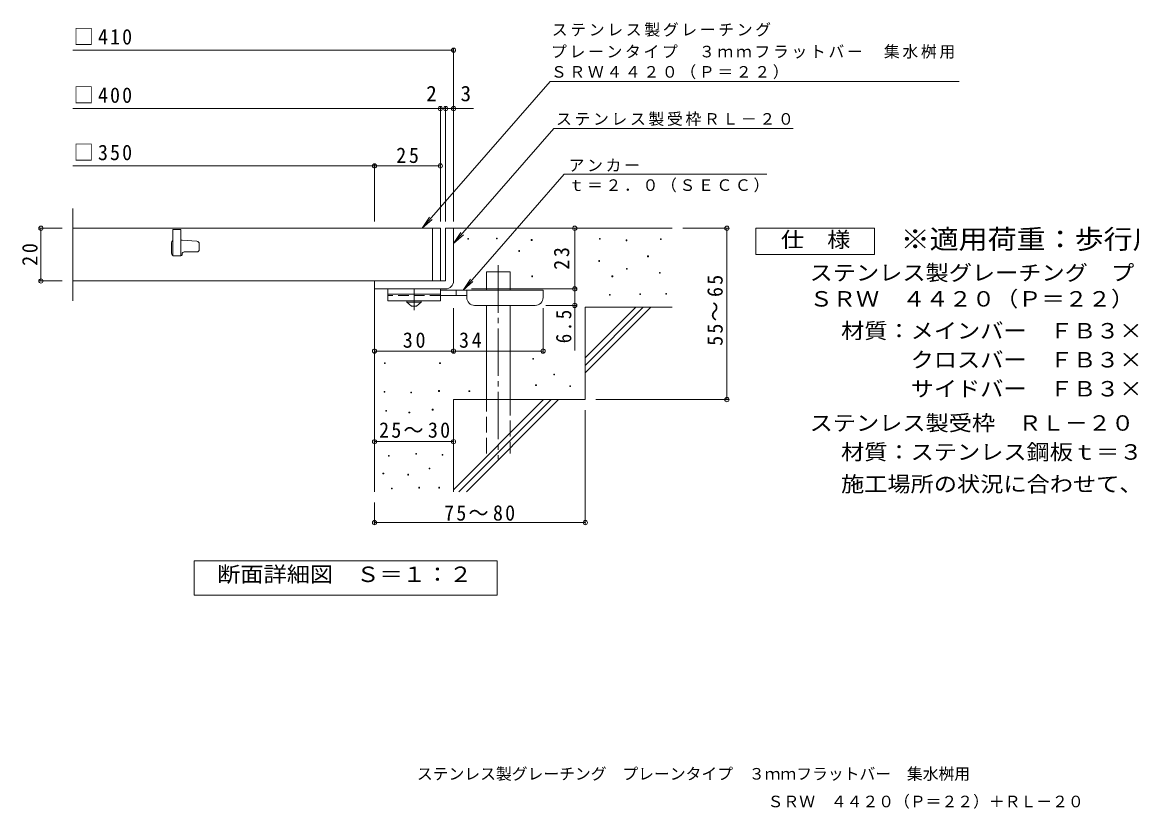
# Model space of a CAD drawing. Units: millimetres on the paper, enlarged 10 times, with parts at other scales. Extents: x -1607 to 1591, y -1376 to 1090.
# Drawn here: x -1607 to 499, y -1376 to 117 of the extents above; entities that cross this region are included whole.
import ezdxf
from ezdxf.enums import TextEntityAlignment as Align

# ---------------------------------------------------------------- set-up
doc = ezdxf.new("R2010")
doc.units = ezdxf.units.MM
doc.header["$LTSCALE"] = 10
doc.header["$PDMODE"] = 32
doc.header["$PDSIZE"] = 8
for name, pattern in [('CHAIN1', [8, 5, -1, 1, -1]), ('CHAIN2', [12, 9, -1, 1, -1]), ('DASHED2', [3, 2, -1]), ('DASHED3', [4, 3, -1])]:
    doc.linetypes.add(name, pattern=pattern)
for name, color, linetype, lineweight in [('D-0', 7, 'Continuous', 9), ('D-1', 2, 'Continuous', 9), ('D-2', 3, 'Continuous', 9), ('D-4', 7, 'Continuous', 9), ('D-5', 7, 'Continuous', 9), ('D-6', 6, 'Continuous', 9), ('D-9', 4, 'Continuous', 9)]:
    doc.layers.add(name, color=color, linetype=linetype, lineweight=lineweight)
doc.layers.add('F-5_F-5ﾚｲﾔ', color=7, linetype='Continuous')
doc.styles.add('ＭＳ ゴシック', font='')
doc.styles.get('ＭＳ ゴシック').set_extended_font_data('MS Gothic')

msp = doc.modelspace()

# ---------------------------------------------------------------- linework, layer by layer
at = {"layer": 'D-0'}
for points in [[(-761.23, -295.08), (-761.23, -293.58), (-759.73, -293.58), (-759.73, -295.08)], [(-707.09, -294.41), (-707.09, -292.91), (-705.59, -292.91), (-705.59, -294.41)], [(-511.51, -295.08), (-511.51, -293.58), (-510.01, -293.58), (-510.01, -295.08)], [(-395.79, -295.76), (-395.79, -294.26), (-394.29, -294.26), (-394.29, -295.76)], [(-640.77, -297.11), (-640.77, -295.61), (-639.27, -295.61), (-639.27, -297.11)], [(-460.76, -297.79), (-460.76, -296.29), (-459.26, -296.29), (-459.26, -297.79)], [(-664.46, -318.09), (-664.46, -316.59), (-662.96, -316.59), (-662.96, -318.09)], [(-512.87, -337.04), (-512.87, -335.54), (-511.37, -335.54), (-511.37, -337.04)], [(-420.15, -328.24), (-420.15, -326.74), (-418.65, -326.74), (-418.65, -328.24)], [(-460.08, -351.93), (-460.08, -350.43), (-458.58, -350.43), (-458.58, -351.93)], [(-397.82, -359.37), (-397.82, -357.87), (-396.32, -357.87), (-396.32, -359.37)], [(-640.09, -366.14), (-640.09, -364.64), (-638.59, -364.64), (-638.59, -366.14)], [(-487.83, -366.14), (-487.83, -364.64), (-486.33, -364.64), (-486.33, -366.14)], [(-492.56, -401.33), (-492.56, -399.83), (-491.06, -399.83), (-491.06, -401.33)], [(-435.04, -399.98), (-435.04, -398.48), (-433.54, -398.48), (-433.54, -399.98)], [(-385.64, -399.3), (-385.64, -397.8), (-384.14, -397.8), (-384.14, -399.3)], [(-638.06, -522.47), (-638.06, -520.97), (-636.56, -520.97), (-636.56, -522.47)], [(-919.38, -530.68), (-919.38, -529.18), (-917.88, -529.18), (-917.88, -530.68)], [(-814.7, -530.68), (-814.7, -529.18), (-813.2, -529.18), (-813.2, -530.68)], [(-598.14, -552.25), (-598.14, -550.75), (-596.64, -550.75), (-596.64, -552.25)], [(-920.14, -585.11), (-920.14, -583.61), (-918.64, -583.61), (-918.64, -585.11)], [(-869.51, -586.63), (-869.51, -585.13), (-868.01, -585.13), (-868.01, -586.63)], [(-816.6, -583.59), (-816.6, -582.09), (-815.1, -582.09), (-815.1, -583.59)], [(-759.19, -584.07), (-759.19, -582.57), (-757.69, -582.57), (-757.69, -584.07)], [(-632.65, -572.55), (-632.65, -571.05), (-631.15, -571.05), (-631.15, -572.55)], [(-567.68, -574.58), (-567.68, -573.08), (-566.18, -573.08), (-566.18, -574.58)], [(-917.1, -621.28), (-917.1, -619.78), (-915.6, -619.78), (-915.6, -621.28)], [(-872.94, -624.32), (-872.94, -622.82), (-871.44, -622.82), (-871.44, -624.32)], [(-828.78, -618.99), (-828.78, -617.49), (-827.28, -617.49), (-827.28, -618.99)], [(-911.77, -706.55), (-911.77, -705.05), (-910.27, -705.05), (-910.27, -706.55)], [(-859.99, -702.74), (-859.99, -701.24), (-858.49, -701.24), (-858.49, -702.74)], [(-810.13, -704.64), (-810.13, -703.14), (-808.63, -703.14), (-808.63, -704.64)], [(-834.87, -730.53), (-834.87, -729.03), (-833.37, -729.03), (-833.37, -730.53)], [(-922.42, -740.04), (-922.42, -738.54), (-920.92, -738.54), (-920.92, -740.04)], [(-875.22, -742.33), (-875.22, -740.83), (-873.72, -740.83), (-873.72, -742.33)], [(-906.06, -768.59), (-906.06, -767.09), (-904.56, -767.09), (-904.56, -768.59)], [(-854.28, -767.07), (-854.28, -765.57), (-852.78, -765.57), (-852.78, -767.07)], [(-816.22, -767.07), (-816.22, -765.57), (-814.72, -765.57), (-814.72, -767.07)]]:
    msp.add_lwpolyline(points, close=True, dxfattribs=at)
at = {"layer": 'D-1'}
for p, q in [((-803.36, -274.13), (-803.36, -374.13)), ((-803.36, -274.13), (-788.36, -274.13)), ((-788.36, -374.13), (-788.36, -274.13)), ((-803.36, -374.13), (-938.36, -374.13)), ((-938.36, -389.13), (-938.36, -374.13)), ((-938.36, -389.13), (-808.36, -389.13)), ((-808.36, -389.13), (-803.36, -389.13))]:
    msp.add_line(p, q, dxfattribs=at)
msp.add_arc((-803.36, -374.13), 15, 270, 0, dxfattribs=at)
at = {"layer": 'D-2'}
for p, q in [((-1511.03, -411.63), (-1511.03, -236.63)), ((-813.36, -274.13), (-1511.03, -274.13)), ((-1305.86, -276.63), (-1305.86, -326.63)), ((-828.36, -274.13), (-828.36, -374.13)), ((-813.36, -274.13), (-813.36, -374.13)), ((-1323.36, -301.63), (-1323.36, -321.63)), ((-1303.55, -296.63), (-1305.86, -296.63)), ((-1303.17, -296.65), (-1275.47, -298.78)), ((-1270.86, -314.13), (-1270.86, -303.76)), ((-1320.86, -326.63), (-1305.86, -326.63)), ((-1299.61, -319.13), (-1275.86, -319.13)), ((-813.36, -374.13), (-1511.03, -374.13))]:
    msp.add_line(p, q, dxfattribs=at)
msp.add_lwpolyline([(-1305.86, -276.63), (-1320.86, -276.63), (-1320.86, -326.63)], dxfattribs=at)
for centre, radius, start, end in [((-1318.36, -301.63), 5, 120.0009, 180), ((-1303.55, -301.63), 5, 85.60144, 89.99998), ((-1275.86, -314.13), 5, 270, 0), ((-1275.86, -303.76), 5, 0, 85.60141), ((-1318.36, -321.63), 5, 180, 270), ((-1307.11, -322.88), 3.75, 270, 0), ((-1299.61, -322.88), 3.75, 90, 180)]:
    msp.add_arc(centre, radius, start, end, dxfattribs=at)
at = {"layer": 'D-4'}
for p, q in [((-1511.03, 63.73), (-788.36, 63.73)), ((-788.36, -261.18), (-788.36, 66.73)), ((-1511.03, -46.96), (-813.36, -46.96)), ((-813.36, -261.18), (-813.36, -43.96)), ((-813.36, -46.96), (-808.36, -46.96)), ((-808.36, -46.96), (-750.7, -46.96)), ((-803.36, -261.18), (-803.36, -43.96)), ((-1511.03, -155.72), (-938.36, -155.72)), ((-938.36, -261.18), (-938.36, -152.71)), ((-938.36, -155.72), (-813.36, -155.72)), ((-1574.43, -274.13), (-1531.03, -274.13)), ((-1571.43, -274.13), (-1571.43, -374.13)), ((-558.39, -389.13), (-558.39, -274.13)), ((-266.6, -274.13), (-353.36, -274.13)), ((-269.6, -274.13), (-269.6, -599.13)), ((-1574.43, -374.13), (-1531.03, -374.13)), ((-754.35, -389.13), (-555.39, -389.13)), ((-558.39, -389.13), (-558.39, -505.88)), ((-555.39, -420.63), (-613.35, -420.63)), ((-788.35, -510.24), (-788.35, -425.63)), ((-618.35, -510.24), (-618.35, -425.63)), ((-266.6, -599.13), (-518.36, -599.13)), ((-538.36, -835.49), (-538.36, -619.13)), ((-938.36, -678.89), (-788.36, -678.89)), ((-938.36, -835.49), (-938.36, -794.13)), ((-938.36, -832.49), (-538.36, -832.49))]:
    msp.add_line(p, q, dxfattribs=at)
msp.add_lwpolyline([(-938.35, -507.24), (-788.35, -507.24), (-618.35, -507.24)], dxfattribs=at)
for p in [(-788.36, 63.73), (-813.36, -46.96), (-803.36, -46.96), (-788.36, -46.96), (-938.36, -155.72), (-813.36, -155.72), (-1571.43, -274.13), (-558.39, -274.13), (-269.6, -274.13), (-1571.43, -374.13), (-558.39, -389.13), (-558.39, -420.63), (-938.35, -507.24), (-788.35, -507.24), (-618.35, -507.24), (-269.6, -599.13), (-938.36, -678.89), (-788.36, -678.89), (-938.36, -832.49), (-538.36, -832.49)]:
    msp.add_point(p, dxfattribs=at)
at = {"layer": 'D-5'}
for p, q in [((-605.1, 4.48), (-89.85, 4.48)), ((-89.85, 4.48), (171.06, 4.48)), ((-598.27, -84.9), (-143.67, -84.9)), ((-578.66, -171.52), (-770.24, -391.63)), ((-578.66, -171.52), (-193.89, -171.52)), ((-847.59, -274.13), (-828.86, -257.58)), ((-788.36, -303.3), (-774.55, -282.46)), ((-770.24, -391.63), (-756.43, -370.79)), ((-770.24, -391.63), (-751.5, -375.08))]:
    msp.add_line(p, q, dxfattribs=at)
for points in [[(-605.1, 4.48), (-847.59, -274.13), (-833.78, -253.3)], [(-598.27, -84.9), (-788.36, -303.3), (-769.62, -286.74)]]:
    msp.add_lwpolyline(points, dxfattribs=at)
for points in [[(-214.79, -324.13), (-214.79, -274.13), (10.21, -274.13), (10.21, -324.13)], [(-1280.35, -970.08), (-1280.35, -905.08), (-705.35, -905.08), (-705.35, -970.08)]]:
    msp.add_lwpolyline(points, close=True, dxfattribs=at)
at = {"layer": 'D-6'}
for p, q in [((-788.36, -274.13), (-373.36, -274.13)), ((-726.07, -391.63), (-726.07, -356.63)), ((-726.07, -356.63), (-681.06, -356.63)), ((-681.06, -391.63), (-681.06, -356.63)), ((-938.36, -389.13), (-938.36, -774.13)), ((-726.07, -599.13), (-726.07, -420.63)), ((-681.06, -599.13), (-681.06, -420.63)), ((-538.36, -520.14), (-442.35, -424.13)), ((-538.36, -424.13), (-373.36, -424.13)), ((-538.36, -534.29), (-428.21, -424.13)), ((-538.36, -424.13), (-538.36, -599.13)), ((-538.36, -548.43), (-414.07, -424.13)), ((-788.36, -599.13), (-788.36, -774.13)), ((-788.36, -599.13), (-538.36, -599.13)), ((-788.36, -770.14), (-617.35, -599.13)), ((-778.21, -774.13), (-603.21, -599.13)), ((-764.07, -774.13), (-589.07, -599.13))]:
    msp.add_line(p, q, dxfattribs=at)
at = {"layer": 'D-6', "linetype": 'CHAIN2'}
msp.add_line((-703.56, -344.32), (-703.56, -712.47), dxfattribs=at)
at = {"layer": 'D-6', "linetype": 'DASHED3'}
for p, q in [((-726.07, -701.63), (-726.07, -599.13)), ((-681.06, -599.13), (-681.06, -701.63))]:
    msp.add_line(p, q, dxfattribs=at)
at = {"layer": 'D-9', "color": 3}
for p, q in [((-913.35, -389.13), (-913.35, -411.63)), ((-813.35, -389.13), (-913.35, -389.13)), ((-813.35, -399.13), (-913.35, -399.13)), ((-813.35, -389.13), (-813.35, -411.63)), ((-813.35, -411.63), (-913.35, -411.63))]:
    msp.add_line(p, q, dxfattribs=at)
at = {"layer": 'D-9', "linetype": 'CHAIN1'}
msp.add_line((-863.35, -429.37), (-863.35, -389.13), dxfattribs=at)
at = {"layer": 'D-9'}
for p, q in [((-618.35, -391.63), (-813.35, -391.63)), ((-783.35, -401.63), (-783.35, -391.63)), ((-763.35, -405.63), (-763.35, -391.63)), ((-618.35, -405.63), (-618.35, -391.63)), ((-763.32, -401.63), (-813.35, -401.63)), ((-748.35, -420.63), (-633.35, -420.63))]:
    msp.add_line(p, q, dxfattribs=at)
at = {"layer": 'D-9', "color": 3, "linetype": 'DASHED2'}
msp.add_line((-813.35, -401.63), (-913.35, -401.63), dxfattribs=at)
at = {"layer": 'D-9', "color": 2}
for p, q in [((-877.1, -414.13), (-877.1, -411.63)), ((-877.1, -414.13), (-868.35, -421.63)), ((-877.1, -414.13), (-849.6, -414.13)), ((-858.35, -421.63), (-849.6, -414.13)), ((-849.6, -414.13), (-849.6, -411.63)), ((-868.35, -421.63), (-858.35, -421.63))]:
    msp.add_line(p, q, dxfattribs=at)
at = {"layer": 'D-9'}
for centre, start, end in [((-748.35, -405.63), 180, 270), ((-633.35, -405.63), 270, 0)]:
    msp.add_arc(centre, 15, start, end, dxfattribs=at)

# ---------------------------------------------------------------- texts
at = {"layer": 'D-4', "color": 2, "style": 'ＭＳ ゴシック'}
for s, p in [('2', (-840.2, -41.96)), ('3', (-775.06, -41.96))]:
    msp.add_text(s, height=29.33, dxfattribs=at).set_placement(p, align=Align.BOTTOM_LEFT)
at = {"layer": 'D-4', "color": 2, "char_height": 29.33, "attachment_point": 7, "style": 'ＭＳ ゴシック'}
for s, insert in [('\\T1.21;\\W0.95;□410', (-1509.16, 73.73)), ('\\T1.21;\\W0.95;□400', (-1509.16, -36.96)), ('\\T1.21;\\W0.95;□350', (-1509.16, -145.72)), ('\\T1.27;\\W0.95;25', (-897.11, -150.72)), ('\\T1.27;\\W0.95;30', (-884.6, -501.24)), ('\\T1.27;\\W0.95;34', (-777.98, -501.24)), ('\\T1.22;\\W0.95;25～30', (-929.61, -671.98)), ('\\T1.22;\\W0.95;75～80', (-806.23, -829.22))]:
    msp.add_mtext(s, dxfattribs=dict(at, insert=insert))
at = {"layer": 'D-4', "color": 2, "char_height": 29.33, "attachment_point": 7, "rotation": 90, "style": 'ＭＳ ゴシック'}
for s, insert in [('\\T1.27;\\W0.95;20', (-1577.43, -345.38)), ('\\T1.27;\\W0.95;23', (-568.39, -352.88)), ('\\T1.22;\\W0.95;55～65', (-277.2, -497.14)), ('\\T1.27;\\W0.9;6.5', (-564.39, -492.33))]:
    msp.add_mtext(s, dxfattribs=dict(at, insert=insert))
at = {"layer": 'D-5', "color": 3, "style": 'ＭＳ ゴシック', "width": 1.1}
msp.add_text('※適用荷重：歩行用', height=36.66, dxfattribs=at).set_placement((60.21, -324.13), align=Align.BOTTOM_LEFT)
at = {"layer": 'D-5', "color": 2, "style": 'ＭＳ ゴシック', "width": 1.1}
for s, p in [('仕\u3000様', (-167.29, -319.13)), ('ステンレス製グレーチング\u3000プレーンタイプ\u3000３ｍｍフラットバー\u3000集水桝用', (-112.7, -382.05)), ('ＳＲＷ\u3000４４２０（Ｐ＝２２）', (-112.7, -431.51)), ('材質：メインバー\u3000ＦＢ３×２０（ＳＵＳ３０４）', (-52.99, -492.06)), ('\u3000\u3000\u3000クロスバー\u3000ＦＢ３×１０（ＳＵＳ３０４）', (-52.99, -547.06)), ('\u3000\u3000\u3000サイドバー\u3000ＦＢ３×２０（ＳＵＳ３０４）', (-52.99, -602.06)), ('ステンレス製受枠\u3000ＲＬ－２０（四方枠）', (-112.7, -667.05)), ('材質：ステンレス鋼板ｔ＝３．０（ＳＵＳ３０４）', (-52.99, -722.05)), ('施工場所の状況に合わせて、アンカーをプライヤー等で折り曲げてご使用ください。', (-52.99, -782.9)), ('断面詳細図\u3000Ｓ＝１：２', (-1236.93, -954.1))]:
    msp.add_text(s, height=29.33, dxfattribs=at).set_placement(p, align=Align.BOTTOM_LEFT)
at = {"layer": 'D-5', "char_height": 21.99, "attachment_point": 7, "style": 'ＭＳ ゴシック'}
for s, insert in [('\\T1.17;ステンレス製グレーチング', (-601.78, 89.15)), ('\\T1.17;プレーンタイプ\u3000３ｍｍフラットバー\u3000集水桝用', (-603.33, 47.49)), ('\\T1.17;ＳＲＷ４４２０（Ｐ＝２２）', (-603.55, 8.69)), ('\\T1.17;ステンレス製受枠ＲＬ－２０', (-593.88, -80.14)), ('\\T1.17;アンカー', (-570.05, -166.86)), ('\\T1.17;ｔ＝２．０（ＳＥＣＣ）', (-570.05, -206.18))]:
    msp.add_mtext(s, dxfattribs=dict(at, insert=insert))
at = {"layer": 'F-5_F-5ﾚｲﾔ', "style": 'ＭＳ ゴシック'}
for s, p in [('ステンレス製グレーチング\u3000プレーンタイプ\u3000３ｍｍフラットバー\u3000集水桝用', (-857.9, -1326.74)), ('ＳＲＷ\u3000４４２０（Ｐ＝２２）＋ＲＬ－２０', (-192.37, -1379.22))]:
    msp.add_text(s, height=21.99, dxfattribs=at).set_placement(p, align=Align.BOTTOM_LEFT)

doc.saveas('drawing.dxf')
